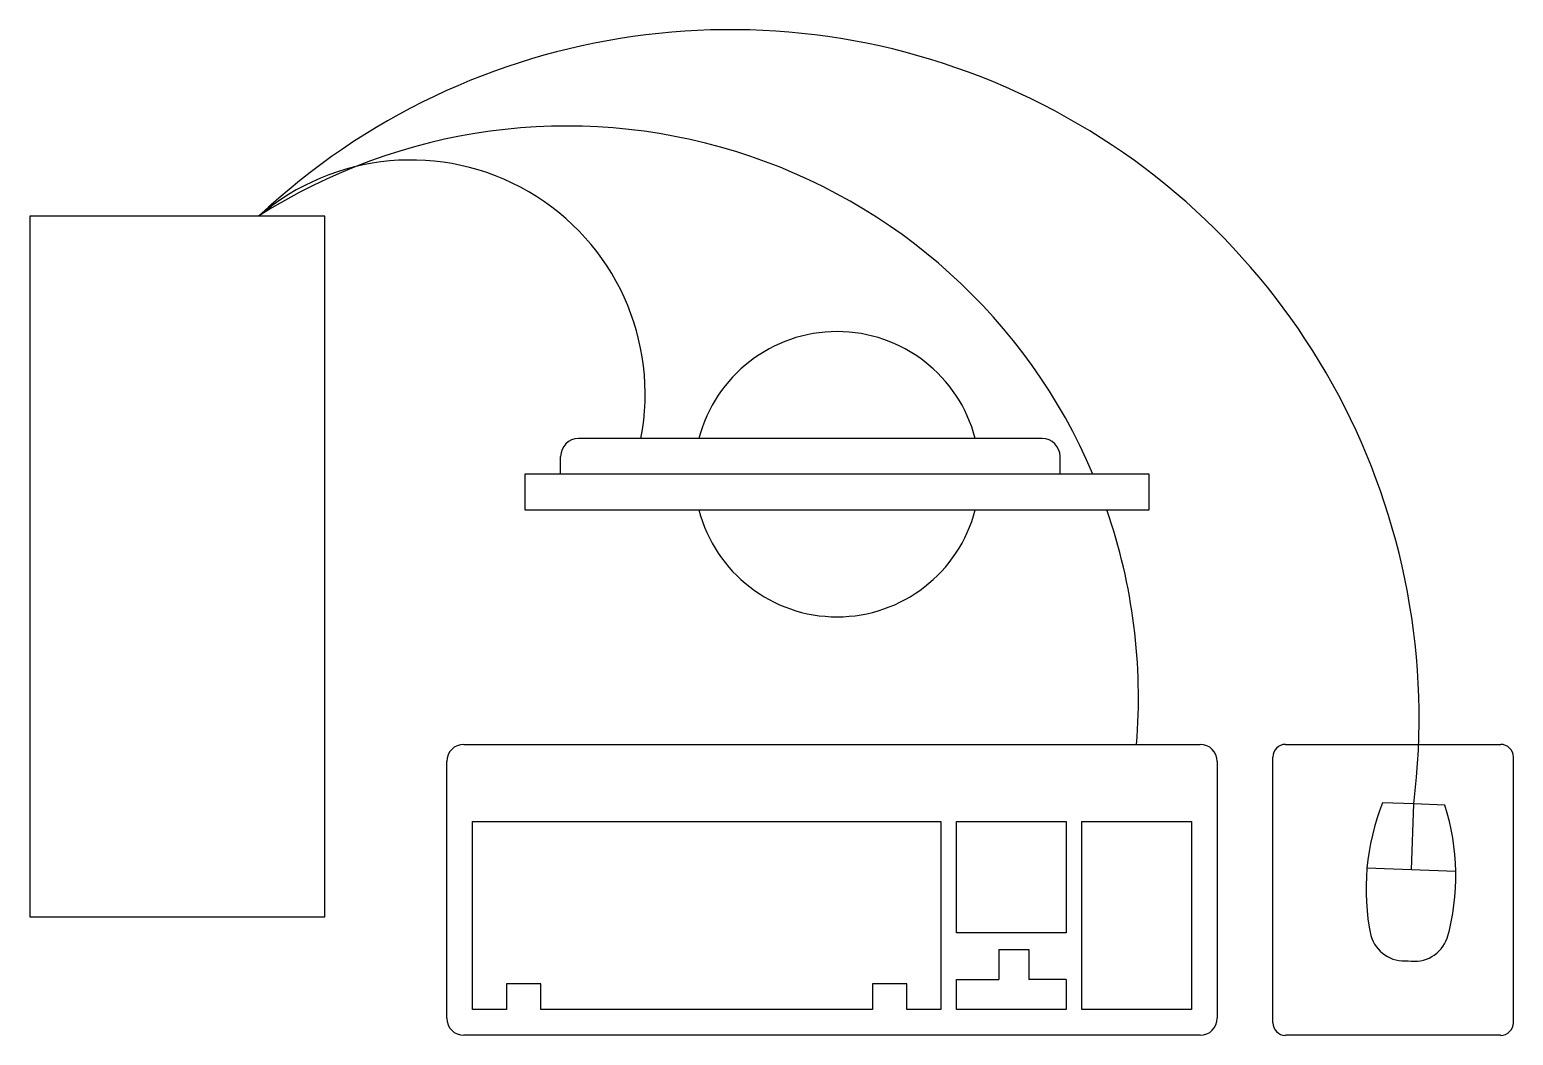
# Model space of a CAD drawing. Header units: millimetres. Extents: x 1329.508 to 1330.34, y 2713.161 to 2713.725.
import ezdxf

# ---------------------------------------------------------------- set-up
doc = ezdxf.new("R2010")
doc.units = ezdxf.units.MM
doc.header["$LTSCALE"] = 10
doc.layers.add('Equipam_informática', color=1, linetype='Continuous')

msp = doc.modelspace()

# ---------------------------------------------------------------- linework, layer by layer
at = {"layer": 'Equipam_informática'}
for p, q in [((1329.50765, 2713.62045), (1329.50765, 2713.22759)), ((1329.67306, 2713.62045), (1329.50765, 2713.62045)), ((1329.67306, 2713.22759), (1329.67306, 2713.62045)), ((1330.07536, 2713.49579), (1329.81536, 2713.49579)), ((1329.80536, 2713.47579), (1329.80536, 2713.48579)), ((1330.08536, 2713.47579), (1330.08536, 2713.48579)), ((1329.78536, 2713.47579), (1329.78536, 2713.45579)), ((1330.13536, 2713.47579), (1329.78536, 2713.47579)), ((1330.13536, 2713.45579), (1330.13536, 2713.47579)), ((1329.78536, 2713.45579), (1330.13536, 2713.45579)), ((1329.75109, 2713.32426), (1330.16389, 2713.32426)), ((1330.21179, 2713.32426), (1330.33242, 2713.32426)), ((1329.74149, 2713.17066), (1329.74149, 2713.31466)), ((1330.17349, 2713.31466), (1330.17349, 2713.17066)), ((1330.2047, 2713.16815), (1330.2047, 2713.31716)), ((1330.33951, 2713.31716), (1330.33951, 2713.16815)), ((1330.28366, 2713.29082), (1330.26623, 2713.29144)), ((1330.28235, 2713.25385), (1330.28366, 2713.29082)), ((1330.30108, 2713.29021), (1330.28366, 2713.29082)), ((1329.75589, 2713.28106), (1330.01859, 2713.28106)), ((1329.75589, 2713.17546), (1329.75589, 2713.28106)), ((1330.01859, 2713.28106), (1330.01859, 2713.17546)), ((1330.02737, 2713.28106), (1330.08884, 2713.28106)), ((1330.02737, 2713.21854), (1330.02737, 2713.28106)), ((1330.08884, 2713.28106), (1330.08884, 2713.21854)), ((1330.09762, 2713.28106), (1330.15909, 2713.28106)), ((1330.09762, 2713.17546), (1330.09762, 2713.28106)), ((1330.15909, 2713.28106), (1330.15909, 2713.17546)), ((1330.30726, 2713.25297), (1330.25744, 2713.25473)), ((1329.50765, 2713.22759), (1329.67306, 2713.22759)), ((1330.08884, 2713.21854), (1330.02737, 2713.21854)), ((1330.05098, 2713.20915), (1330.05098, 2713.1923)), ((1330.05098, 2713.20915), (1330.06783, 2713.20915)), ((1330.06783, 2713.20915), (1330.06783, 2713.1923)), ((1329.77509, 2713.18986), (1329.77509, 2713.17546)), ((1329.79429, 2713.18986), (1329.77509, 2713.18986)), ((1329.79429, 2713.17546), (1329.79429, 2713.18986)), ((1329.98019, 2713.18986), (1329.98019, 2713.17546)), ((1329.99939, 2713.18986), (1329.98019, 2713.18986)), ((1329.99939, 2713.17546), (1329.99939, 2713.18986)), ((1330.02737, 2713.1923), (1330.05098, 2713.1923)), ((1330.02737, 2713.17546), (1330.02737, 2713.1923)), ((1330.08884, 2713.1923), (1330.06783, 2713.1923)), ((1330.08884, 2713.1923), (1330.08884, 2713.17546)), ((1329.77509, 2713.17546), (1329.75589, 2713.17546)), ((1329.98019, 2713.17546), (1329.79429, 2713.17546)), ((1330.01859, 2713.17546), (1329.99939, 2713.17546)), ((1330.08884, 2713.17546), (1330.02737, 2713.17546)), ((1330.15909, 2713.17546), (1330.09762, 2713.17546)), ((1330.16389, 2713.16106), (1329.75109, 2713.16106)), ((1330.33242, 2713.16106), (1330.21179, 2713.16106))]:
    msp.add_line(p, q, dxfattribs=at)
for centre, radius, start, end in [((1329.90041, 2713.33887), 0.38625, 352.85438, 133.19634), ((1329.80884, 2713.35058), 0.32047, 22.99759, 122.63594), ((1329.72143, 2713.52071), 0.13131, 349.05872, 130.57452), ((1329.96036, 2713.47579), 0.08, 14.47751, 165.52249), ((1329.81536, 2713.48579), 0.01, 90, 180), ((1330.07536, 2713.48579), 0.01, 0, 90), ((1329.96036, 2713.47579), 0.08, 194.47751, 345.52249), ((1329.80884, 2713.35058), 0.32047, 355.288, 19.16462), ((1329.75109, 2713.31466), 0.0096, 90, 180), ((1330.16389, 2713.31466), 0.0096, 360, 90), ((1330.21179, 2713.31716), 0.0071, 90, 180), ((1330.33242, 2713.31716), 0.0071, 360, 90), ((1330.38649, 2713.24322), 0.12956, 158.15144, 191.65916), ((1330.17772, 2713.25062), 0.12956, 344.28511, 17.79283), ((1330.27848, 2713.2224), 0.01963, 195.83785, 276.02773), ((1330.28398, 2713.2222), 0.01963, 259.91654, 340.10642), ((1329.75109, 2713.17066), 0.0096, 180, 270), ((1330.16389, 2713.17066), 0.0096, 270, 0), ((1330.21179, 2713.16815), 0.0071, 180, 270), ((1330.33242, 2713.16815), 0.0071, 270, 0)]:
    msp.add_arc(centre, radius, start, end, dxfattribs=at)

doc.saveas('drawing.dxf')
